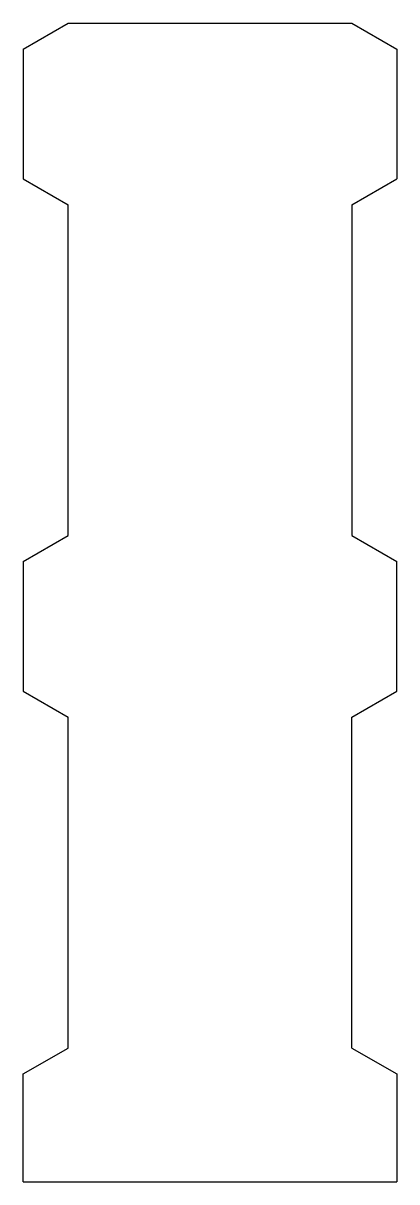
# Model space of a CAD drawing. Extents: x -79 to 79, y -235 to 255.
import ezdxf

# ---------------------------------------------------------------- set-up
doc = ezdxf.new("R2010")
doc.units = 0
doc.layers.add('Sketch013', color=7, linetype='CONTINUOUS')

msp = doc.modelspace()

# ---------------------------------------------------------------- linework, layer by layer
at = {"layer": 'Sketch013'}
for p, q in [((-79, 244.252), (-60, 255.222)), ((-60, 255.222), (60, 255.222)), ((60, 255.222), (79, 244.252)), ((-79, 244.252), (-79, 189.377)), ((79, 244.252), (79, 189.377)), ((-79, 189.377), (-60, 178.407)), ((60, 178.407), (79, 189.377)), ((-60, 38.4073), (-60, 178.407)), ((60, 178.407), (60, 38.4073)), ((-79, 27.4376), (-60, 38.4073)), ((60, 38.4073), (79, 27.4376)), ((-79, 27.4376), (-79, -27.4376)), ((79, -27.4376), (79, 27.4376)), ((-79, -27.4376), (-60, -38.4073)), ((60, -38.4073), (79, -27.4376)), ((-60, -178.407), (-60, -38.4073)), ((60, -178.407), (60, -38.4073)), ((-79, -189.377), (-60, -178.407)), ((60, -178.407), (79, -189.377)), ((-79, -235.015), (-79, -189.377)), ((79, -189.377), (79, -235.015)), ((-79, -235.015), (79, -235.015))]:
    msp.add_line(p, q, dxfattribs=at)

doc.saveas('drawing.dxf')
